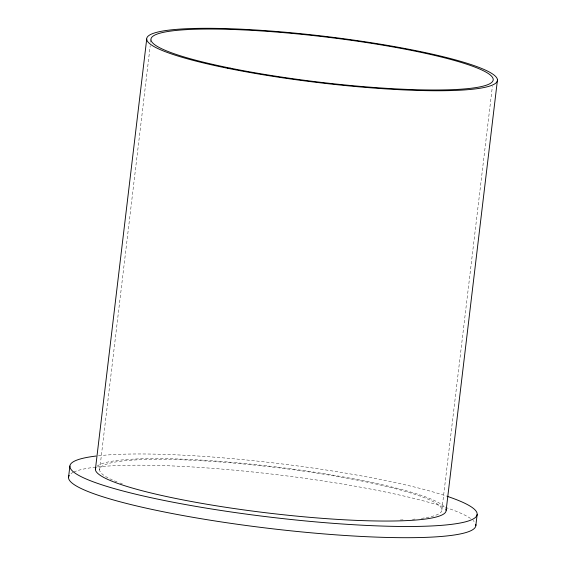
<?xml version="1.0" encoding="UTF-8"?>
<svg xmlns="http://www.w3.org/2000/svg" width="566" height="566" viewBox="0 0 566 566"><rect width="100%" height="100%" fill="white"/><g stroke="black" fill="none" stroke-linecap="round" stroke-linejoin="round"><path stroke-width="0.42" stroke-dasharray="2.83 2.12" d="M99.644 469.858L150.223 45.697M150.641 42.195L150.952 39.563M441.897 509.782L492.37 86.499M97.041 466.264A176.592 23.355 6.8 0 1 271.376 466.377A176.592 23.355 6.8 0 1 444.657 507.143M70.991 473.65A205.076 27.126 6.8 0 1 72.972 472.44M73.757 472.058A205.076 27.126 6.8 0 1 271.878 474.096A205.076 27.126 6.8 0 1 470.48 518.442M473.056 520.465A205.076 27.126 6.8 0 1 474.124 521.555M98.47 455.772A205.076 27.126 6.8 0 1 446.241 495.986M117.049 481.899A172.319 22.789 6.8 0 1 275.111 467.389A172.319 22.789 6.8 0 1 420.481 518.477M415.005 519.064A172.319 22.789 6.8 0 1 412.487 519.284M403.027 519.878A172.319 22.789 6.8 0 1 399.575 520.02M122.334 483.852A172.319 22.789 6.8 0 1 119.992 483.017"/><path stroke-width="0.85" d="M68.55 477.244L69.887 466.03M95.399 469.363L146.714 39.068M446.142 510.277L497.45 79.983M475.829 525.644L477.166 514.43M445.838 508.947A176.592 23.355 6.8 0 1 268.532 513.079A176.592 23.355 6.8 0 1 96.022 467.375M475.723 524.328A205.076 27.126 6.8 0 1 267.166 528.156A205.076 27.126 6.8 0 1 69.257 475.376M447.09 496.276A205.076 27.126 6.8 0 1 407.775 526.493A205.076 27.126 6.8 0 1 145.186 496.403A205.076 27.126 6.8 0 1 96.043 456.047M230.086 68.097A172.319 22.789 6.8 0 0 493.043 80.556A172.319 22.789 6.8 0 0 243.111 29.913A172.319 22.789 6.8 0 0 230.086 68.097M227.801 68.316A176.592 23.355 6.8 0 0 497.281 81.079A176.592 23.355 6.8 0 0 241.158 29.184A176.592 23.355 6.8 0 0 227.801 68.316"/></g></svg>
